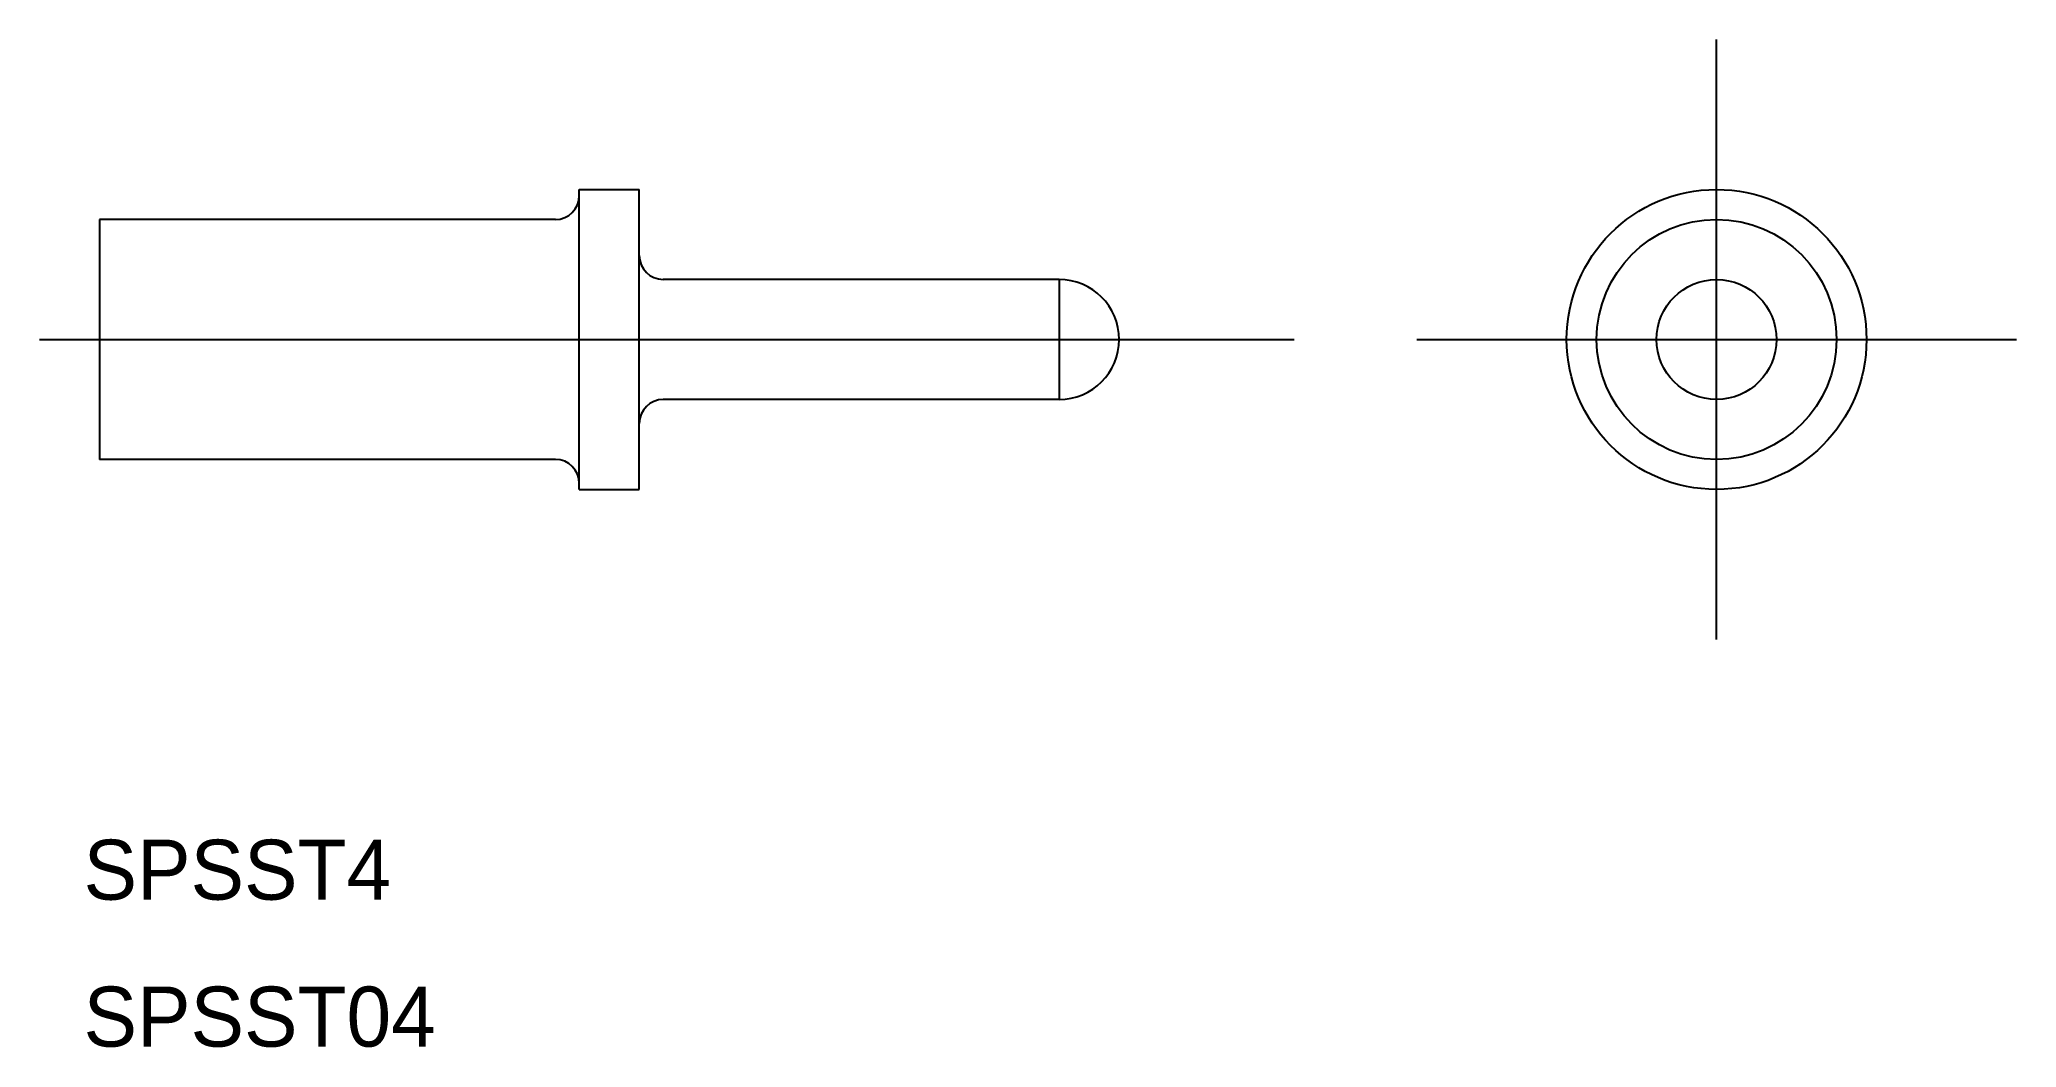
# Model space of a CAD drawing. Extents: x 76.8 to 109.8, y 165.2 to 182.
import ezdxf

# ---------------------------------------------------------------- set-up
doc = ezdxf.new("R2010")
doc.units = 0
doc.linetypes.add('CENTER', pattern=[50.8, 31.75, -6.35, 6.35, -6.35])
doc.linetypes.add('DASHED', pattern=[19.05, 12.7, -6.35])
doc.layers.get('0').update_dxf_attribs({"linetype": 'CONTINUOUS'})
doc.layers.add('CENTER', color=1, linetype='CENTER')

msp = doc.modelspace()

# ---------------------------------------------------------------- linework, layer by layer
at = {"color": 7, "linetype": 'CONTINUOUS'}
for p, q in [((85.812, 179.494), (86.812, 179.494)), ((85.812, 174.494), (85.812, 179.494)), ((86.812, 174.494), (86.812, 179.494)), ((77.812, 178.994), (77.812, 174.994)), ((85.412, 178.994), (77.812, 178.994)), ((93.812, 177.994), (87.212, 177.994)), ((93.812, 177.994), (93.812, 175.994)), ((93.812, 175.994), (87.212, 175.994)), ((85.412, 174.994), (77.812, 174.994)), ((85.812, 174.494), (86.812, 174.494))]:
    msp.add_line(p, q, dxfattribs=at)
for radius in [2.5, 1]:
    msp.add_circle((104.773, 176.994), radius, dxfattribs=at)
at = {"color": 3, "linetype": 'DASHED'}
msp.add_circle((104.773, 176.994), 2, dxfattribs=at)
at = {"color": 7, "linetype": 'CONTINUOUS'}
for centre, radius, start, end in [((85.412, 179.394), 0.4, 270, 360), ((87.212, 178.394), 0.4, 180, 270), ((93.812, 176.994), 1, 270, 90), ((87.212, 175.594), 0.4, 90, 180), ((85.412, 174.594), 0.4, 360, 90)]:
    msp.add_arc(centre, radius, start, end, dxfattribs=at)
at = {"layer": 'CENTER', "color": 1, "linetype": 'CENTER'}
for p, q in [((104.773, 171.994), (104.773, 181.994)), ((76.812, 176.994), (97.728, 176.994)), ((99.773, 176.994), (109.773, 176.994))]:
    msp.add_line(p, q, dxfattribs=at)

# ---------------------------------------------------------------- texts
at = {"color": 7, "linetype": 'CONTINUOUS'}
for s, p in [('SPSST4', (77.546, 167.655)), ('SPSST04', (77.546, 165.206))]:
    msp.add_text(s, height=1, dxfattribs=at).set_placement(p)

doc.saveas('drawing.dxf')
